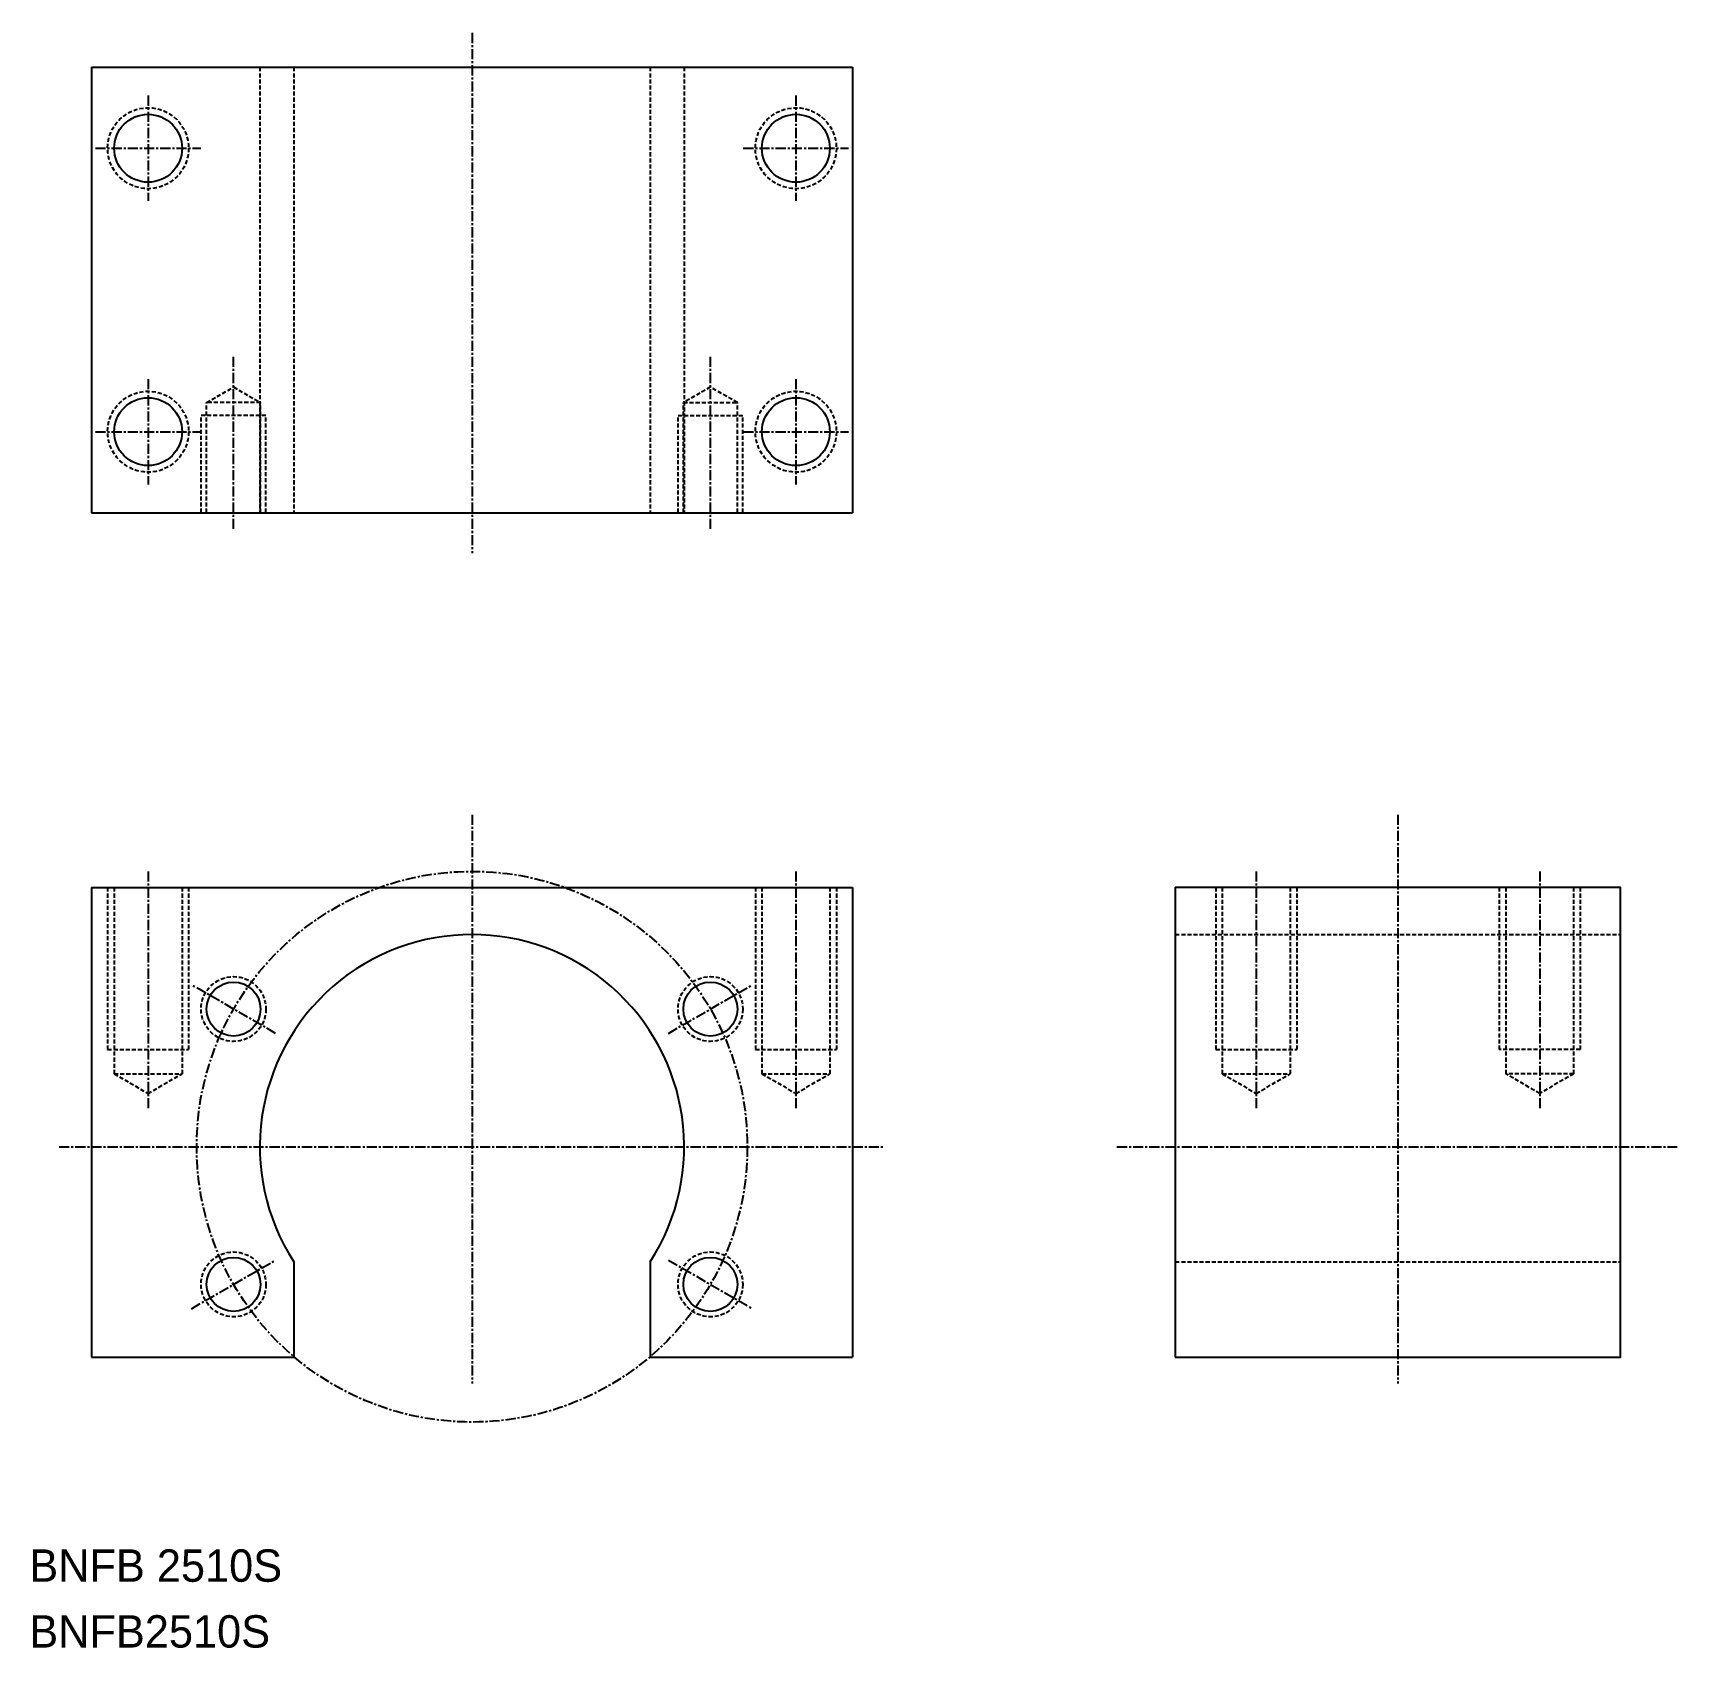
# Model space of a CAD drawing. Extents: x 4 to 208, y 3 to 202.
import ezdxf

# ---------------------------------------------------------------- set-up
doc = ezdxf.new("R2010")
doc.units = 0
doc.linetypes.add('CENTER', pattern=[2, 1.25, -0.25, 0.25, -0.25])
doc.linetypes.add('DASHED', pattern=[0.75, 0.5, -0.25])
doc.layers.get('0').update_dxf_attribs({"linetype": 'CONTINUOUS'})
doc.layers.add('CENTER', color=1, linetype='CENTER')

msp = doc.modelspace()

# ---------------------------------------------------------------- linework, layer by layer
at = {"color": 7, "linetype": 'CONTINUOUS'}
for p, q in [((11.7, 197.78), (105.7, 197.78)), ((11.7, 197.78), (11.7, 142.78)), ((105.7, 197.78), (105.7, 142.78)), ((11.7, 142.78), (105.7, 142.78)), ((11.7, 96.49), (105.7, 96.49)), ((11.7, 96.49), (11.7, 38.49)), ((35.2, 96.49), (35.2, 96.49)), ((58.7, 96.49), (58.7, 96.49)), ((105.7, 96.49), (105.7, 38.49)), ((36.7, 50.26), (36.7, 38.49)), ((80.7, 50.26), (80.7, 38.49)), ((11.7, 38.49), (36.7, 38.49)), ((80.7, 38.49), (105.7, 38.49))]:
    msp.add_line(p, q, dxfattribs=at)
at = {"color": 3, "linetype": 'DASHED'}
for p, q in [((32.5, 197.78), (32.5, 142.78)), ((36.7, 197.78), (36.7, 142.78)), ((80.7, 197.78), (80.7, 142.78)), ((84.9, 197.78), (84.9, 142.78)), ((25.93, 156.38), (29.25, 158.3)), ((25.93, 142.78), (25.93, 156.38)), ((32.58, 156.38), (25.93, 156.38)), ((29.25, 158.3), (32.58, 156.38)), ((32.58, 142.78), (32.58, 156.38)), ((88.14, 158.3), (84.82, 156.38)), ((84.82, 142.78), (84.82, 156.38)), ((84.82, 156.38), (91.47, 156.38)), ((91.47, 156.38), (88.14, 158.3)), ((91.47, 142.78), (91.47, 156.38)), ((25.25, 142.78), (25.25, 154.78)), ((33.25, 154.78), (25.25, 154.78)), ((33.25, 142.78), (33.25, 154.78)), ((84.14, 142.78), (84.14, 154.78)), ((84.14, 154.78), (92.14, 154.78)), ((92.14, 142.78), (92.14, 154.78)), ((13.7, 96.49), (13.7, 76.49)), ((14.51, 96.49), (14.51, 73.49)), ((22.89, 96.49), (22.89, 73.49)), ((23.7, 96.49), (23.7, 76.49)), ((93.7, 96.49), (93.7, 76.49)), ((94.51, 96.49), (94.51, 73.49)), ((102.89, 96.49), (102.89, 73.49)), ((103.7, 96.49), (103.7, 76.49)), ((150.55, 96.49), (150.55, 76.49)), ((151.36, 96.49), (151.36, 73.49)), ((159.74, 96.49), (159.74, 73.49)), ((160.55, 96.49), (160.55, 76.49)), ((185.55, 96.49), (185.55, 76.49)), ((186.36, 96.49), (186.36, 73.49)), ((194.74, 96.49), (194.74, 73.49)), ((195.55, 96.49), (195.55, 76.49)), ((145.55, 90.69), (200.55, 90.69)), ((13.7, 76.49), (23.7, 76.49)), ((93.7, 76.49), (103.7, 76.49)), ((150.55, 76.49), (160.55, 76.49)), ((195.55, 76.49), (185.55, 76.49)), ((14.51, 73.49), (18.7, 71.07)), ((14.51, 73.49), (22.89, 73.49)), ((18.7, 71.07), (22.89, 73.49)), ((94.51, 73.49), (102.89, 73.49)), ((94.51, 73.49), (98.7, 71.07)), ((98.7, 71.07), (102.89, 73.49)), ((151.36, 73.49), (159.74, 73.49)), ((151.36, 73.49), (155.55, 71.07)), ((155.55, 71.07), (159.74, 73.49)), ((190.55, 71.07), (186.36, 73.49)), ((194.74, 73.49), (186.36, 73.49)), ((194.74, 73.49), (190.55, 71.07)), ((145.55, 50.26), (200.55, 50.26))]:
    msp.add_line(p, q, dxfattribs=at)
at = {"color": 7, "linetype": 'CONTINUOUS'}
msp.add_lwpolyline([(145.55, 38.49), (200.55, 38.49), (200.55, 96.49), (145.55, 96.49)], close=True, dxfattribs=at)
at = {"color": 3, "linetype": 'DASHED'}
for centre, radius in [((18.7, 187.78), 5), ((98.7, 187.78), 5), ((18.7, 152.78), 5), ((98.7, 152.78), 5), ((29.25, 81.49), 4), ((88.14, 81.49), 4), ((29.25, 47.49), 4), ((88.14, 47.49), 4)]:
    msp.add_circle(centre, radius, dxfattribs=at)
at = {"color": 7, "linetype": 'CONTINUOUS'}
for centre, radius in [((18.7, 187.78), 4.19), ((98.7, 187.78), 4.19), ((18.7, 152.78), 4.19), ((98.7, 152.78), 4.19), ((29.25, 81.49), 3.33), ((88.14, 81.49), 3.33), ((29.25, 47.49), 3.33), ((88.14, 47.49), 3.33)]:
    msp.add_circle(centre, radius, dxfattribs=at)
msp.add_arc((58.7, 64.49), 26.2, 327.1079, 212.8921, dxfattribs=at)
at = {"layer": 'CENTER', "color": 1, "linetype": 'CENTER'}
for p, q in [((58.7, 202.02), (58.7, 137.78)), ((18.7, 194.28), (18.7, 181.28)), ((98.7, 194.28), (98.7, 181.28)), ((12.2, 187.78), (25.2, 187.78)), ((92.2, 187.78), (105.2, 187.78)), ((29.25, 140.78), (29.25, 162.04)), ((88.14, 140.78), (88.14, 162.04)), ((18.7, 159.28), (18.7, 146.28)), ((98.7, 159.28), (98.7, 146.28)), ((12.2, 152.78), (25.2, 152.78)), ((92.2, 152.78), (105.2, 152.78)), ((58.7, 105.49), (58.7, 35.26)), ((173.05, 105.49), (173.05, 35.26)), ((18.7, 98.49), (18.7, 69.07)), ((98.7, 98.49), (98.7, 69.07)), ((155.55, 98.49), (155.55, 69.07)), ((190.55, 98.49), (190.55, 69.07)), ((34.45, 78.49), (24.06, 84.49)), ((82.95, 78.49), (93.34, 84.49)), ((7.7, 64.49), (109.7, 64.49)), ((138.34, 64.49), (207.52, 64.49)), ((24.06, 44.49), (34.45, 50.49)), ((82.95, 50.49), (93.34, 44.49))]:
    msp.add_line(p, q, dxfattribs=at)
msp.add_circle((58.7, 64.49), 34, dxfattribs=at)

# ---------------------------------------------------------------- texts
at = {"color": 7, "linetype": 'CONTINUOUS'}
for s, p in [('BNFB 2510S', (4.03, 10.77)), ('BNFB2510S', (4.03, 2.64))]:
    msp.add_text(s, height=4, dxfattribs=at).set_placement(p)

doc.saveas('drawing.dxf')
